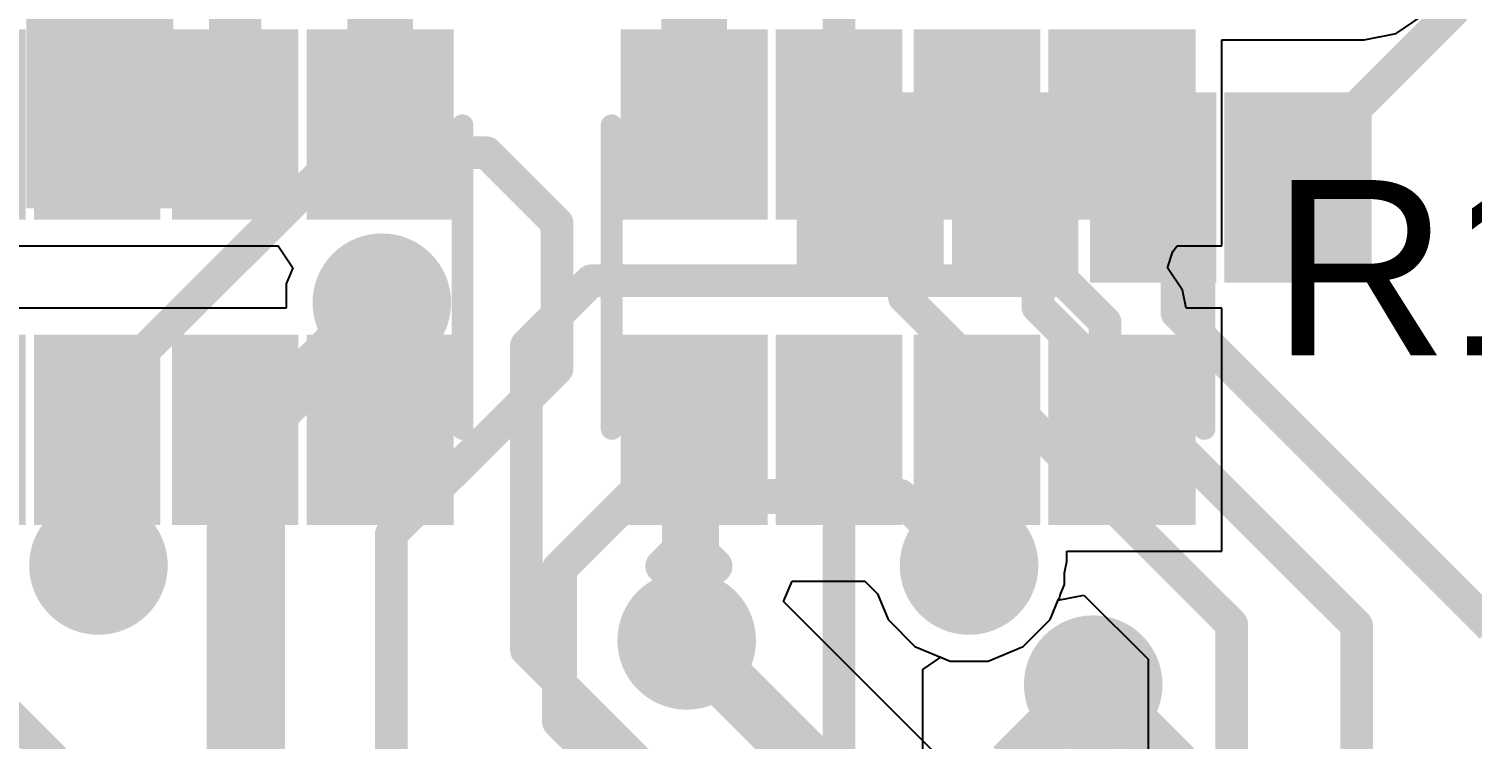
# Model space of a CAD drawing. Header units: millimetres. Extents: x 0 to 172, y 0 to 138.
# Drawn here: x 35.95 to 44.32, y 55.2 to 59.32 of the extents above; entities that cross this region are included whole.
import ezdxf

# ---------------------------------------------------------------- set-up
doc = ezdxf.new("R2010")
doc.units = ezdxf.units.MM
for name, color, linetype in [('BottomLayer', 5, 'Continuous'), ('BottomPaste', 16, 'Continuous'), ('BottomSolder', 6, 'Continuous'), ('TopLayer', 1, 'Continuous'), ('TopOverlay', 2, 'Continuous'), ('TopPaste', 8, 'Continuous'), ('TopSolder', 216, 'Continuous'), ('ViaHoleLayer', 16, 'Continuous')]:
    doc.layers.add(name, color=color, linetype=linetype)
doc.styles.add('Arial', font='', dxfattribs={"height": 0.2})
doc.styles.get('Arial').set_extended_font_data('Arial')

# ---------------------------------------------------------------- blocks, each defined once
blk = doc.blocks.new('YC164_JR_0722RL_B_76')
at = {"layer": 'BottomLayer'}
for points in [[(-0.45000037, 2.80500074), (0.45000037, 2.80500074), (0.45000037, 2.1549995), (-0.45000037, 2.1549995)], [(2.21999937, 2.1549995), (1.31999863, 2.1549995), (1.31999863, 2.80500074), (2.21999937, 2.80500074)], [(-0.45000037, 1.90499873), (0.45000037, 1.90499873), (0.45000037, 1.37499979), (-0.45000037, 1.37499979)], [(2.21999937, 1.37499979), (1.31999863, 1.37499979), (1.31999863, 1.90499873), (2.21999937, 1.90499873)], [(-0.45000037, 1.10500033), (0.45000037, 1.10500033), (0.45000037, 0.57500139), (-0.45000037, 0.57500139)], [(2.21999937, 0.57500139), (1.31999863, 0.57500139), (1.31999863, 1.10500033), (2.21999937, 1.10500033)], [(-0.45000037, 0.32500062), (0.45000037, 0.32500062), (0.45000037, -0.32500062), (-0.45000037, -0.32500062)], [(2.21999937, -0.32500062), (1.31999863, -0.32500062), (1.31999863, 0.32500062), (2.21999937, 0.32500062)]]:
    blk.add_hatch(color=5, dxfattribs=at).paths.add_polyline_path(points)
at = {"layer": 'BottomPaste'}
for points in [[(-0.45000037, 2.80500074), (0.45000037, 2.80500074), (0.45000037, 2.1549995), (-0.45000037, 2.1549995)], [(2.21999937, 2.1549995), (1.31999863, 2.1549995), (1.31999863, 2.80500074), (2.21999937, 2.80500074)], [(-0.45000037, 1.90499873), (0.45000037, 1.90499873), (0.45000037, 1.37499979), (-0.45000037, 1.37499979)], [(2.21999937, 1.37499979), (1.31999863, 1.37499979), (1.31999863, 1.90499873), (2.21999937, 1.90499873)], [(-0.45000037, 1.10500033), (0.45000037, 1.10500033), (0.45000037, 0.57500139), (-0.45000037, 0.57500139)], [(2.21999937, 0.57500139), (1.31999863, 0.57500139), (1.31999863, 1.10500033), (2.21999937, 1.10500033)], [(-0.45000037, 0.32500062), (0.45000037, 0.32500062), (0.45000037, -0.32500062), (-0.45000037, -0.32500062)], [(2.21999937, -0.32500062), (1.31999863, -0.32500062), (1.31999863, 0.32500062), (2.21999937, 0.32500062)]]:
    blk.add_hatch(color=16, dxfattribs=at).paths.add_polyline_path(points)
at = {"layer": 'BottomSolder'}
for points in [[(-0.55160037, 2.90660074), (0.55160037, 2.90660074), (0.55160037, 2.0533995), (-0.55160037, 2.0533995)], [(2.32159937, 2.0533995), (1.21839863, 2.0533995), (1.21839863, 2.90660074), (2.32159937, 2.90660074)], [(-0.55160037, 2.00659873), (0.55160037, 2.00659873), (0.55160037, 1.27339979), (-0.55160037, 1.27339979)], [(2.32159937, 1.27339979), (1.21839863, 1.27339979), (1.21839863, 2.00659873), (2.32159937, 2.00659873)], [(-0.55160037, 1.20660033), (0.55160037, 1.20660033), (0.55160037, 0.47340139), (-0.55160037, 0.47340139)], [(2.32159937, 0.4734013899999999), (1.21839863, 0.4734013900000001), (1.21839863, 1.20660033), (2.32159937, 1.20660033)], [(-0.55160037, 0.4266006199999999), (0.55160037, 0.4266006199999999), (0.55160037, -0.4266006199999999), (-0.55160037, -0.4266006199999999)], [(2.32159937, -0.42660062), (1.21839863, -0.4266006199999999), (1.21839863, 0.42660062), (2.32159937, 0.4266006199999999)]]:
    blk.add_hatch(color=6, dxfattribs=at).paths.add_polyline_path(points)
blk = doc.blocks.new('YC164_JR_0722RL_126')
at = {"layer": 'TopLayer'}
for points in [[(-0.45000037, 0.32500062), (0.45000037, 0.32500062), (0.45000037, -0.32500062), (-0.45000037, -0.32500062)], [(2.21999937, -0.32500062), (1.31999863, -0.32500062), (1.31999863, 0.32500062), (2.21999937, 0.32500062)], [(-0.45000037, -0.57500139), (0.45000037, -0.57500139), (0.45000037, -1.10500033), (-0.45000037, -1.10500033)], [(2.21999937, -1.10500033), (1.31999863, -1.10500033), (1.31999863, -0.57500139), (2.21999937, -0.57500139)], [(-0.45000037, -1.37499979), (0.45000037, -1.37499979), (0.45000037, -1.90499873), (-0.45000037, -1.90499873)], [(2.21999937, -1.90499873), (1.31999863, -1.90499873), (1.31999863, -1.37499979), (2.21999937, -1.37499979)], [(-0.45000037, -2.1549995), (0.45000037, -2.1549995), (0.45000037, -2.80500074), (-0.45000037, -2.80500074)], [(2.21999937, -2.80500074), (1.31999863, -2.80500074), (1.31999863, -2.1549995), (2.21999937, -2.1549995)]]:
    blk.add_hatch(color=1, dxfattribs=at).paths.add_polyline_path(points)
at = {"layer": 'TopPaste'}
for points in [[(-0.45000037, 0.32500062), (0.45000037, 0.32500062), (0.45000037, -0.32500062), (-0.45000037, -0.32500062)], [(2.21999937, -0.32500062), (1.31999863, -0.32500062), (1.31999863, 0.32500062), (2.21999937, 0.32500062)], [(-0.45000037, -0.57500139), (0.45000037, -0.57500139), (0.45000037, -1.10500033), (-0.45000037, -1.10500033)], [(2.21999937, -1.10500033), (1.31999863, -1.10500033), (1.31999863, -0.57500139), (2.21999937, -0.57500139)], [(-0.45000037, -1.37499979), (0.45000037, -1.37499979), (0.45000037, -1.90499873), (-0.45000037, -1.90499873)], [(2.21999937, -1.90499873), (1.31999863, -1.90499873), (1.31999863, -1.37499979), (2.21999937, -1.37499979)], [(-0.45000037, -2.1549995), (0.45000037, -2.1549995), (0.45000037, -2.80500074), (-0.45000037, -2.80500074)], [(2.21999937, -2.80500074), (1.31999863, -2.80500074), (1.31999863, -2.1549995), (2.21999937, -2.1549995)]]:
    blk.add_hatch(color=8, dxfattribs=at).paths.add_polyline_path(points)
at = {"layer": 'TopSolder'}
for points in [[(-0.55160037, 0.4266006199999999), (0.55160037, 0.4266006199999999), (0.55160037, -0.4266006199999999), (-0.55160037, -0.4266006199999999)], [(2.32159937, -0.42660062), (1.21839863, -0.4266006199999999), (1.21839863, 0.42660062), (2.32159937, 0.4266006199999999)], [(-0.55160037, -0.47340139), (0.55160037, -0.47340139), (0.55160037, -1.20660033), (-0.55160037, -1.20660033)], [(2.32159937, -1.20660033), (1.21839863, -1.20660033), (1.21839863, -0.4734013899999999), (2.32159937, -0.4734013900000001)], [(-0.55160037, -1.27339979), (0.55160037, -1.27339979), (0.55160037, -2.00659873), (-0.55160037, -2.00659873)], [(2.32159937, -2.00659873), (1.21839863, -2.00659873), (1.21839863, -1.27339979), (2.32159937, -1.27339979)], [(-0.55160037, -2.0533995), (0.55160037, -2.0533995), (0.55160037, -2.90660074), (-0.55160037, -2.90660074)], [(2.32159937, -2.90660074), (1.21839863, -2.90660074), (1.21839863, -2.0533995), (2.32159937, -2.0533995)]]:
    blk.add_hatch(color=216, dxfattribs=at).paths.add_polyline_path(points)
at = {"layer": 'TopOverlay'}
for points, const_width in [([(0.00499872, 0.47759874), (1.76500028, 0.47759874)], 0.127), ([(-0.7914005, 0.18239994), (-0.6390005, 0.02999994)], 0.1999996), ([(-0.7914005, 0.18239994), (-0.7914005, -0.12240006)], 0.1999996), ([(-0.6390005, 0.02999994), (-0.7914005, -0.12240006)], 0.1999996), ([(0.00499872, -2.95759886), (1.76500028, -2.95759886)], 0.127)]:
    blk.add_lwpolyline(points, dxfattribs=dict(at, const_width=const_width))
for points, const_width in [([(-0.02675128, 0.47759874, 1), (0.03674872, 0.47759874, 1)], 0.0635), ([(1.73325028, 0.47759874, 1), (1.79675028, 0.47759874, 1)], 0.0635), ([(-0.8414004, 0.18239994, 1), (-0.7414006, 0.18239994, 1)], 0.0999998), ([(-0.8414004, 0.18239994, 1), (-0.7414006, 0.18239994, 1)], 0.0999998), ([(-0.6890004, 0.02999994, 1), (-0.5890006, 0.02999994, 1)], 0.0999998), ([(-0.6890004, 0.02999994, 1), (-0.5890006, 0.02999994, 1)], 0.0999998), ([(-0.8414004, -0.12240006, 1), (-0.7414006, -0.12240006, 1)], 0.0999998), ([(-0.8414004, -0.12240006, 1), (-0.7414006, -0.12240006, 1)], 0.0999998), ([(-0.02675128, -2.95759886, 1), (0.03674872, -2.95759886, 1)], 0.0635), ([(1.73325028, -2.95759886, 1), (1.79675028, -2.95759886, 1)], 0.0635)]:
    blk.add_lwpolyline(points, format="xyb", close=True, dxfattribs=dict(at, const_width=const_width))
blk = doc.blocks.new('YC164_JR_0722RL_129')
at = {"layer": 'TopLayer'}
for points in [[(-0.45000037, 0.32500062), (0.45000037, 0.32500062), (0.45000037, -0.32500062), (-0.45000037, -0.32500062)], [(2.21999937, -0.32500062), (1.31999863, -0.32500062), (1.31999863, 0.32500062), (2.21999937, 0.32500062)], [(-0.45000037, -0.57500139), (0.45000037, -0.57500139), (0.45000037, -1.10500033), (-0.45000037, -1.10500033)], [(2.21999937, -1.10500033), (1.31999863, -1.10500033), (1.31999863, -0.57500139), (2.21999937, -0.57500139)], [(-0.45000037, -1.37499979), (0.45000037, -1.37499979), (0.45000037, -1.90499873), (-0.45000037, -1.90499873)], [(2.21999937, -1.90499873), (1.31999863, -1.90499873), (1.31999863, -1.37499979), (2.21999937, -1.37499979)], [(-0.45000037, -2.1549995), (0.45000037, -2.1549995), (0.45000037, -2.80500074), (-0.45000037, -2.80500074)], [(2.21999937, -2.80500074), (1.31999863, -2.80500074), (1.31999863, -2.1549995), (2.21999937, -2.1549995)]]:
    blk.add_hatch(color=1, dxfattribs=at).paths.add_polyline_path(points)
at = {"layer": 'TopPaste'}
for points in [[(-0.45000037, 0.32500062), (0.45000037, 0.32500062), (0.45000037, -0.32500062), (-0.45000037, -0.32500062)], [(2.21999937, -0.32500062), (1.31999863, -0.32500062), (1.31999863, 0.32500062), (2.21999937, 0.32500062)], [(-0.45000037, -0.57500139), (0.45000037, -0.57500139), (0.45000037, -1.10500033), (-0.45000037, -1.10500033)], [(2.21999937, -1.10500033), (1.31999863, -1.10500033), (1.31999863, -0.57500139), (2.21999937, -0.57500139)], [(-0.45000037, -1.37499979), (0.45000037, -1.37499979), (0.45000037, -1.90499873), (-0.45000037, -1.90499873)], [(2.21999937, -1.90499873), (1.31999863, -1.90499873), (1.31999863, -1.37499979), (2.21999937, -1.37499979)], [(-0.45000037, -2.1549995), (0.45000037, -2.1549995), (0.45000037, -2.80500074), (-0.45000037, -2.80500074)], [(2.21999937, -2.80500074), (1.31999863, -2.80500074), (1.31999863, -2.1549995), (2.21999937, -2.1549995)]]:
    blk.add_hatch(color=8, dxfattribs=at).paths.add_polyline_path(points)
at = {"layer": 'TopSolder'}
for points in [[(-0.55160037, 0.4266006199999999), (0.55160037, 0.4266006199999999), (0.55160037, -0.4266006199999999), (-0.55160037, -0.4266006199999999)], [(2.32159937, -0.42660062), (1.21839863, -0.4266006199999999), (1.21839863, 0.42660062), (2.32159937, 0.4266006199999999)], [(-0.55160037, -0.47340139), (0.55160037, -0.47340139), (0.55160037, -1.20660033), (-0.55160037, -1.20660033)], [(2.32159937, -1.20660033), (1.21839863, -1.20660033), (1.21839863, -0.4734013899999999), (2.32159937, -0.4734013900000001)], [(-0.55160037, -1.27339979), (0.55160037, -1.27339979), (0.55160037, -2.00659873), (-0.55160037, -2.00659873)], [(2.32159937, -2.00659873), (1.21839863, -2.00659873), (1.21839863, -1.27339979), (2.32159937, -1.27339979)], [(-0.55160037, -2.0533995), (0.55160037, -2.0533995), (0.55160037, -2.90660074), (-0.55160037, -2.90660074)], [(2.32159937, -2.90660074), (1.21839863, -2.90660074), (1.21839863, -2.0533995), (2.32159937, -2.0533995)]]:
    blk.add_hatch(color=216, dxfattribs=at).paths.add_polyline_path(points)
at = {"layer": 'TopOverlay'}
for points, const_width in [([(0.00499872, 0.47759874), (1.76500028, 0.47759874)], 0.127), ([(-0.7914005, 0.18239994), (-0.7914005, -0.12240006)], 0.1999996), ([(-0.7914005, 0.18239994), (-0.6390005, 0.02999994)], 0.1999996), ([(-0.6390005, 0.02999994), (-0.7914005, -0.12240006)], 0.1999996), ([(0.00499872, -2.95759886), (1.76500028, -2.95759886)], 0.127)]:
    blk.add_lwpolyline(points, dxfattribs=dict(at, const_width=const_width))
for points, const_width in [([(-0.02675128, 0.47759874, 1), (0.03674872, 0.47759874, 1)], 0.0635), ([(1.73325028, 0.47759874, 1), (1.79675028, 0.47759874, 1)], 0.0635), ([(-0.8414004, 0.18239994, 1), (-0.7414006, 0.18239994, 1)], 0.0999998), ([(-0.8414004, 0.18239994, 1), (-0.7414006, 0.18239994, 1)], 0.0999998), ([(-0.6890004, 0.02999994, 1), (-0.5890006, 0.02999994, 1)], 0.0999998), ([(-0.6890004, 0.02999994, 1), (-0.5890006, 0.02999994, 1)], 0.0999998), ([(-0.8414004, -0.12240006, 1), (-0.7414006, -0.12240006, 1)], 0.0999998), ([(-0.8414004, -0.12240006, 1), (-0.7414006, -0.12240006, 1)], 0.0999998), ([(-0.02675128, -2.95759886, 1), (0.03674872, -2.95759886, 1)], 0.0635), ([(1.73325028, -2.95759886, 1), (1.79675028, -2.95759886, 1)], 0.0635)]:
    blk.add_lwpolyline(points, format="xyb", close=True, dxfattribs=dict(at, const_width=const_width))
blk = doc.blocks.new('YC164_JR_0722RL_B_133')
at = {"layer": 'BottomLayer'}
for points in [[(-0.45000037, 2.80500074), (0.45000037, 2.80500074), (0.45000037, 2.1549995), (-0.45000037, 2.1549995)], [(2.21999937, 2.1549995), (1.31999863, 2.1549995), (1.31999863, 2.80500074), (2.21999937, 2.80500074)], [(-0.45000037, 1.90499873), (0.45000037, 1.90499873), (0.45000037, 1.37499979), (-0.45000037, 1.37499979)], [(2.21999937, 1.37499979), (1.31999863, 1.37499979), (1.31999863, 1.90499873), (2.21999937, 1.90499873)], [(-0.45000037, 1.10500033), (0.45000037, 1.10500033), (0.45000037, 0.57500139), (-0.45000037, 0.57500139)], [(2.21999937, 0.57500139), (1.31999863, 0.57500139), (1.31999863, 1.10500033), (2.21999937, 1.10500033)], [(-0.45000037, 0.32500062), (0.45000037, 0.32500062), (0.45000037, -0.32500062), (-0.45000037, -0.32500062)], [(2.21999937, -0.32500062), (1.31999863, -0.32500062), (1.31999863, 0.32500062), (2.21999937, 0.32500062)]]:
    blk.add_hatch(color=5, dxfattribs=at).paths.add_polyline_path(points)
at = {"layer": 'BottomPaste'}
for points in [[(-0.45000037, 2.80500074), (0.45000037, 2.80500074), (0.45000037, 2.1549995), (-0.45000037, 2.1549995)], [(2.21999937, 2.1549995), (1.31999863, 2.1549995), (1.31999863, 2.80500074), (2.21999937, 2.80500074)], [(-0.45000037, 1.90499873), (0.45000037, 1.90499873), (0.45000037, 1.37499979), (-0.45000037, 1.37499979)], [(2.21999937, 1.37499979), (1.31999863, 1.37499979), (1.31999863, 1.90499873), (2.21999937, 1.90499873)], [(-0.45000037, 1.10500033), (0.45000037, 1.10500033), (0.45000037, 0.57500139), (-0.45000037, 0.57500139)], [(2.21999937, 0.57500139), (1.31999863, 0.57500139), (1.31999863, 1.10500033), (2.21999937, 1.10500033)], [(-0.45000037, 0.32500062), (0.45000037, 0.32500062), (0.45000037, -0.32500062), (-0.45000037, -0.32500062)], [(2.21999937, -0.32500062), (1.31999863, -0.32500062), (1.31999863, 0.32500062), (2.21999937, 0.32500062)]]:
    blk.add_hatch(color=16, dxfattribs=at).paths.add_polyline_path(points)
at = {"layer": 'BottomSolder'}
for points in [[(-0.55160037, 2.90660074), (0.55160037, 2.90660074), (0.55160037, 2.0533995), (-0.55160037, 2.0533995)], [(2.32159937, 2.0533995), (1.21839863, 2.0533995), (1.21839863, 2.90660074), (2.32159937, 2.90660074)], [(-0.55160037, 2.00659873), (0.55160037, 2.00659873), (0.55160037, 1.27339979), (-0.55160037, 1.27339979)], [(2.32159937, 1.27339979), (1.21839863, 1.27339979), (1.21839863, 2.00659873), (2.32159937, 2.00659873)], [(-0.55160037, 1.20660033), (0.55160037, 1.20660033), (0.55160037, 0.47340139), (-0.55160037, 0.47340139)], [(2.32159937, 0.4734013899999999), (1.21839863, 0.4734013900000001), (1.21839863, 1.20660033), (2.32159937, 1.20660033)], [(-0.55160037, 0.4266006199999999), (0.55160037, 0.4266006199999999), (0.55160037, -0.4266006199999999), (-0.55160037, -0.4266006199999999)], [(2.32159937, -0.42660062), (1.21839863, -0.4266006199999999), (1.21839863, 0.42660062), (2.32159937, 0.4266006199999999)]]:
    blk.add_hatch(color=6, dxfattribs=at).paths.add_polyline_path(points)

msp = doc.modelspace()

# ---------------------------------------------------------------- hatches: boundary and pattern name
at = {"layer": 'BottomLayer'}
h = msp.add_hatch(color=5, dxfattribs=at)
edge = h.paths.add_edge_path()
edge.add_arc((37.9984, 57.7342), 0.2999994, 0, 360)
h = msp.add_hatch(color=5, dxfattribs=at)
edge = h.paths.add_edge_path()
edge.add_arc((36.35600044, 56.2102), 0.2999994, 0, 360)
h = msp.add_hatch(color=5, dxfattribs=at)
edge = h.paths.add_edge_path()
edge.add_arc((41.40199999999999, 56.2102), 0.2999994, 0, 360)
h = msp.add_hatch(color=5, dxfattribs=at)
edge = h.paths.add_edge_path()
edge.add_arc((39.76540434, 55.77579142), 0.2999994, 0, 360)
h = msp.add_hatch(color=5, dxfattribs=at)
edge = h.paths.add_edge_path()
edge.add_arc((42.12165312, 55.5197264), 0.2999994, 0, 360)
at = {"layer": 'BottomSolder'}
h = msp.add_hatch(color=6, dxfattribs=at)
edge = h.paths.add_edge_path()
edge.add_arc((37.9984, 57.7342), 0.4015993999999999, 0, 360)
h = msp.add_hatch(color=6, dxfattribs=at)
edge = h.paths.add_edge_path()
edge.add_arc((36.35600044, 56.2102), 0.4015993999999999, 0, 360)
h = msp.add_hatch(color=6, dxfattribs=at)
edge = h.paths.add_edge_path()
edge.add_arc((41.40199999999999, 56.2102), 0.4015993999999999, 0, 360)
h = msp.add_hatch(color=6, dxfattribs=at)
edge = h.paths.add_edge_path()
edge.add_arc((39.76540434, 55.77579142), 0.4015993999999999, 0, 360)
h = msp.add_hatch(color=6, dxfattribs=at)
edge = h.paths.add_edge_path()
edge.add_arc((42.12165312, 55.5197264), 0.4015993999999999, 0, 360)
at = {"layer": 'TopLayer'}
h = msp.add_hatch(color=1, dxfattribs=at)
edge = h.paths.add_edge_path()
edge.add_arc((37.9984, 57.7342), 0.2999994, 0, 360)
h = msp.add_hatch(color=1, dxfattribs=at)
edge = h.paths.add_edge_path()
edge.add_arc((36.35600044, 56.2102), 0.2999994, 0, 360)
h = msp.add_hatch(color=1, dxfattribs=at)
edge = h.paths.add_edge_path()
edge.add_arc((41.40199999999999, 56.2102), 0.2999994, 0, 360)
h = msp.add_hatch(color=1, dxfattribs=at)
edge = h.paths.add_edge_path()
edge.add_arc((39.76540434, 55.77579142), 0.2999994, 0, 360)
h = msp.add_hatch(color=1, dxfattribs=at)
edge = h.paths.add_edge_path()
edge.add_arc((42.12165312, 55.5197264), 0.2999994, 0, 360)
at = {"layer": 'TopSolder'}
h = msp.add_hatch(color=216, dxfattribs=at)
edge = h.paths.add_edge_path()
edge.add_arc((37.9984, 57.7342), 0.4015993999999999, 0, 360)
h = msp.add_hatch(color=216, dxfattribs=at)
edge = h.paths.add_edge_path()
edge.add_arc((36.35600044, 56.2102), 0.4015993999999999, 0, 360)
h = msp.add_hatch(color=216, dxfattribs=at)
edge = h.paths.add_edge_path()
edge.add_arc((41.40199999999999, 56.2102), 0.4015993999999999, 0, 360)
h = msp.add_hatch(color=216, dxfattribs=at)
edge = h.paths.add_edge_path()
edge.add_arc((39.76540434, 55.77579142), 0.4015993999999999, 0, 360)
h = msp.add_hatch(color=216, dxfattribs=at)
edge = h.paths.add_edge_path()
edge.add_arc((42.12165312, 55.5197264), 0.4015993999999999, 0, 360)
at = {"layer": 'ViaHoleLayer'}
h = msp.add_hatch(color=16, dxfattribs=at)
edge = h.paths.add_edge_path()
edge.add_arc((37.9984, 57.7342), 0.1499997, 0, 360)
h = msp.add_hatch(color=16, dxfattribs=at)
edge = h.paths.add_edge_path()
edge.add_arc((36.35600044, 56.2102), 0.1499997, 0, 360)
h = msp.add_hatch(color=16, dxfattribs=at)
edge = h.paths.add_edge_path()
edge.add_arc((41.40199999999999, 56.2102), 0.1499997, 0, 360)
h = msp.add_hatch(color=16, dxfattribs=at)
edge = h.paths.add_edge_path()
edge.add_arc((39.76540434, 55.77579142), 0.1499997, 0, 360)
h = msp.add_hatch(color=16, dxfattribs=at)
edge = h.paths.add_edge_path()
edge.add_arc((42.12165312, 55.5197264), 0.1499997, 0, 360)

# ---------------------------------------------------------------- linework, layer by layer
at = {"layer": 'BottomLayer'}
for p, q in [((40.32742759999999, 56.00119864), (40.37602795999999, 56.1185314)), ((40.37602795999999, 56.1185314), (40.79780004, 56.1185314)), ((40.79780004, 56.1185314), (40.87039578, 56.04593566)), ((41.19211472, 55.13651152), (40.32742759999999, 56.00119864)), ((40.87039578, 56.04593566), (40.9323413, 55.89638554)), ((41.8716587, 55.89638554), (41.91833374, 56.00906756)), ((41.91833374, 56.00906756), (42.0681404, 56.0388643)), ((42.0681404, 56.0388643), (42.43937664, 55.6676306)), ((40.9323413, 55.89638554), (41.08818554, 55.7405413)), ((41.71581446, 55.7405413), (41.8716587, 55.89638554)), ((41.08818554, 55.7405413), (41.2918021, 55.6562006)), ((41.5121979, 55.6562006), (41.71581446, 55.7405413)), ((41.2918021, 55.6562006), (41.5121979, 55.6562006)), ((42.43937664, 55.6676306), (42.43937664, 53.15819695999999))]:
    msp.add_line(p, q, dxfattribs=at)
for points, const_width in [([(36.36360012, 58.83390062), (36.36360012, 59.47734611999999)], 0.3048), ([(43.30880086, 58.52760202), (44.2214, 59.44020116)], 0.1892554), ([(36.35600044, 57.19089907999999), (37.76879416, 58.6036928)], 0.1892554), ([(37.76879416, 58.6036928), (38.60526442, 58.6036928)], 0.1892554), ([(38.60526442, 58.6036928), (39.01425776, 58.19469946)], 0.1892554), ([(43.30880086, 58.402601), (43.30880086, 58.52760202)], 0.1892554), ([(40.82880074, 58.402601), (41.02680135999999, 58.20460038)], 0.1892554), ([(41.66880159999999, 58.402601), (41.80087144, 58.27053116)], 0.1892554), ([(42.46879999999999, 58.402601), (42.60680074, 58.26460026)], 0.1892554), ([(41.80087144, 57.70973218), (41.80087144, 58.27053116)], 0.1892554), ([(42.60680074, 57.67556156), (42.60680074, 58.26460026)], 0.1892554), ([(39.01425776, 57.35244815999999), (39.01425776, 58.19469946)], 0.1892554), ([(41.02680135999999, 57.76602365999999), (41.02680135999999, 58.20460038)], 0.1892554), ([(37.28540676, 57.02120676), (37.9984, 57.7342)], 0.3048), ([(41.02680135999999, 57.76602365999999), (42.9243236, 55.86850141999999)], 0.1892554), ([(41.80087144, 57.70973218), (43.64839632, 55.86220729999999)], 0.1892554), ([(42.60680074, 57.67556156), (44.42936503999999, 55.85299726)], 0.1892554), ([(38.0531624, 56.3913528), (39.01425776, 57.35244815999999)], 0.1892554), ([(36.35600044, 56.2102), (36.35600044, 57.19089907999999)], 0.1892554), ([(37.28540676, 52.05049279999999), (37.28540676, 57.02120676)], 0.3048), ([(39.02844112, 56.1924708), (39.4465556, 56.61058528)], 0.2032), ([(39.4465556, 56.61058528), (41.00161472, 56.61058528)], 0.2032), ([(41.00161472, 56.61058528), (41.40199999999999, 56.2102)], 0.2032), ([(38.0531624, 52.6692368), (38.0531624, 56.3913528)], 0.1892554), ([(39.02844112, 55.30715888), (39.02844112, 56.1924708)], 0.2032), ([(39.76540434, 55.77578888), (39.76540434, 55.77579142)], 0.3302), ([(39.76540434, 55.77578888), (40.79839694, 54.74279627999999)], 0.3302), ([(42.9243236, 52.9573236), (42.9243236, 55.86850141999999)], 0.1892554), ([(43.64839632, 51.70948255999999), (43.64839632, 55.86220729999999)], 0.1892554), ([(35.50839736, 55.6768), (36.23762119999999, 54.94757616)], 0.1892554), ([(39.02844112, 55.30715888), (39.5758035, 54.7597965)], 0.2032)]:
    msp.add_lwpolyline(points, dxfattribs=dict(at, const_width=const_width))
for points, const_width in [([(36.28740011999999, 58.83390062, 1), (36.43980011999999, 58.83390062, 1)], 0.1524), ([(37.72148158, 58.6036928, 1), (37.81610674, 58.6036928, 1)], 0.0946277), ([(37.72148158, 58.6036928, 1), (37.81610674, 58.6036928, 1)], 0.0946277), ([(38.55795183999999, 58.6036928, 1), (38.65257699999999, 58.6036928, 1)], 0.0946277), ([(38.55795183999999, 58.6036928, 1), (38.65257699999999, 58.6036928, 1)], 0.0946277), ([(43.26148827999999, 58.52760202, 1), (43.35611343999999, 58.52760202, 1)], 0.0946277), ([(43.26148827999999, 58.52760202, 1), (43.35611343999999, 58.52760202, 1)], 0.0946277), ([(40.78148815999999, 58.402601, 1), (40.87611331999999, 58.402601, 1)], 0.0946277), ([(41.62148902, 58.402601, 1), (41.71611418, 58.402601, 1)], 0.0946277), ([(42.42148742, 58.402601, 1), (42.51611258, 58.402601, 1)], 0.0946277), ([(43.26148827999999, 58.402601, 1), (43.35611343999999, 58.402601, 1)], 0.0946277), ([(41.75355886, 58.27053116, 1), (41.84818402, 58.27053116, 1)], 0.0946277), ([(41.75355886, 58.27053116, 1), (41.84818402, 58.27053116, 1)], 0.0946277), ([(42.55948816, 58.26460026, 1), (42.65411332, 58.26460026, 1)], 0.0946277), ([(42.55948816, 58.26460026, 1), (42.65411332, 58.26460026, 1)], 0.0946277), ([(38.96694518, 58.19469946, 1), (39.06157034, 58.19469946, 1)], 0.0946277), ([(38.96694518, 58.19469946, 1), (39.06157034, 58.19469946, 1)], 0.0946277), ([(40.97948878, 58.20460038, 1), (41.07411394, 58.20460038, 1)], 0.0946277), ([(40.97948878, 58.20460038, 1), (41.07411394, 58.20460038, 1)], 0.0946277), ([(37.9222, 57.7342, 1), (38.0746, 57.7342, 1)], 0.1524), ([(40.97948878, 57.76602365999999, 1), (41.07411394, 57.76602365999999, 1)], 0.0946277), ([(40.97948878, 57.76602365999999, 1), (41.07411394, 57.76602365999999, 1)], 0.0946277), ([(41.75355886, 57.70973218, 1), (41.84818402, 57.70973218, 1)], 0.0946277), ([(41.75355886, 57.70973218, 1), (41.84818402, 57.70973218, 1)], 0.0946277), ([(42.55948816, 57.67556156, 1), (42.65411332, 57.67556156, 1)], 0.0946277), ([(42.55948816, 57.67556156, 1), (42.65411332, 57.67556156, 1)], 0.0946277), ([(38.96694518, 57.35244815999999, 1), (39.06157034, 57.35244815999999, 1)], 0.0946277), ([(38.96694518, 57.35244815999999, 1), (39.06157034, 57.35244815999999, 1)], 0.0946277), ([(36.30868786, 57.19089907999999, 1), (36.40331302, 57.19089907999999, 1)], 0.0946277), ([(36.30868786, 57.19089907999999, 1), (36.40331302, 57.19089907999999, 1)], 0.0946277), ([(37.20920675999999, 57.02120676, 1), (37.36160675999999, 57.02120676, 1)], 0.1524), ([(37.20920675999999, 57.02120676, 1), (37.36160675999999, 57.02120676, 1)], 0.1524), ([(39.39575559999999, 56.61058528, 1), (39.49735559999999, 56.61058528, 1)], 0.1016), ([(39.39575559999999, 56.61058528, 1), (39.49735559999999, 56.61058528, 1)], 0.1016), ([(40.95081472, 56.61058528, 1), (41.05241472, 56.61058528, 1)], 0.1016), ([(40.95081472, 56.61058528, 1), (41.05241472, 56.61058528, 1)], 0.1016), ([(38.00584982, 56.3913528, 1), (38.10047498, 56.3913528, 1)], 0.0946277), ([(38.00584982, 56.3913528, 1), (38.10047498, 56.3913528, 1)], 0.0946277), ([(36.30868786, 56.2102, 1), (36.40331302, 56.2102, 1)], 0.0946277), ([(41.35119999999999, 56.2102, 1), (41.4528, 56.2102, 1)], 0.1016), ([(38.97764111999999, 56.1924708, 1), (39.07924112, 56.1924708, 1)], 0.1016), ([(38.97764111999999, 56.1924708, 1), (39.07924112, 56.1924708, 1)], 0.1016), ([(39.68285434, 55.77579142, 1), (39.84795433999999, 55.77579142, 1)], 0.1651), ([(39.68285434, 55.77578888, 1), (39.84795433999999, 55.77578888, 1)], 0.1651), ([(39.68285434, 55.77578888, 1), (39.84795433999999, 55.77578888, 1)], 0.1651), ([(42.87701102, 55.86850141999999, 1), (42.97163618, 55.86850141999999, 1)], 0.0946277), ([(42.87701102, 55.86850141999999, 1), (42.97163618, 55.86850141999999, 1)], 0.0946277), ([(43.60108374, 55.86220729999999, 1), (43.6957089, 55.86220729999999, 1)], 0.0946277), ([(43.60108374, 55.86220729999999, 1), (43.6957089, 55.86220729999999, 1)], 0.0946277), ([(38.97764111999999, 55.30715888, 1), (39.07924112, 55.30715888, 1)], 0.1016), ([(38.97764111999999, 55.30715888, 1), (39.07924112, 55.30715888, 1)], 0.1016)]:
    msp.add_lwpolyline(points, format="xyb", close=True, dxfattribs=dict(at, const_width=const_width))
at = {"layer": 'TopLayer'}
for p, q in [((43.876849, 59.2960333), (44.0341766, 59.40115628)), ((42.86739712, 58.0635999), (42.86739712, 59.25911948)), ((42.86739712, 59.25911948), (43.69126644, 59.25911948)), ((43.69126644, 59.25911948), (43.876849, 59.2960333)), ((34.92939674, 58.0635999), (37.39773064, 58.0635999)), ((37.39773064, 58.0635999), (37.48259203999999, 57.93659735999999)), ((42.5840398, 58.03154763999999), (42.60782182, 58.0635999)), ((42.60782182, 58.0635999), (42.86739712, 58.0635999)), ((42.5515659, 57.9365999), (42.5840398, 58.03154763999999)), ((37.48259203999999, 57.93659735999999), (37.44440059999999, 57.8443979)), ((42.63869297999999, 57.80620392), (42.5515659, 57.9365999)), ((37.44440059999999, 57.8443979), (37.44440059999999, 57.7015991)), ((42.65950066, 57.7015991), (42.63869297999999, 57.80620392)), ((37.44440059999999, 57.7015991), (34.92939674, 57.7015991)), ((42.86739712, 57.7015991), (42.65950066, 57.7015991)), ((42.86739712, 56.29360089999999), (42.86739712, 57.7015991)), ((41.9559994, 56.16779978), (41.96904738, 56.23339782)), ((41.96904738, 56.23339782), (41.96904738, 56.29360089999999)), ((41.96904738, 56.29360089999999), (42.86739712, 56.29360089999999)), ((41.9559994, 56.10000209999999), (41.9559994, 56.16779978)), ((41.93005583999999, 56.03736824), (41.9559994, 56.10000209999999)), ((41.8716587, 55.89638554), (41.92080007999999, 56.01502386)), ((41.92080007999999, 56.01502386), (41.92765046, 56.02527529999999)), ((41.92765046, 56.02527529999999), (41.93005583999999, 56.03736824)), ((41.71581446, 55.7405413), (41.8716587, 55.89638554)), ((41.5121979, 55.6562006), (41.71581446, 55.7405413)), ((41.1333442, 55.60753673999999), (41.23894216, 55.6780954)), ((41.23894216, 55.6780954), (41.2918021, 55.6562006)), ((41.2918021, 55.6562006), (41.5121979, 55.6562006)), ((41.1333442, 55.12719734), (41.1333442, 55.60753673999999))]:
    msp.add_line(p, q, dxfattribs=at)
for points, const_width in [([(36.35600044, 58.77520122), (36.35600044, 62.07000031999999)], 0.1892554), ([(37.14839662, 58.767599), (37.14839662, 60.69194109999999)], 0.3048), ([(39.80839638, 58.767599), (39.80839638, 60.01584643999999)], 0.3809999999999999), ([(37.98839748, 58.767599), (37.98839748, 59.91579838)], 0.3809999999999999), ([(40.64839723999999, 58.767599), (40.64839723999999, 59.4790657)], 0.1892554), ([(36.34839821999999, 58.767599), (36.35600044, 58.77520122)], 0.1892554), ([(38.8366, 57.48580578), (39.21199421999999, 57.8612)], 0.1892554), ([(39.21199421999999, 57.8612), (41.9500812, 57.8612)], 0.1892554), ([(41.9500812, 57.8612), (42.19065984, 57.62062136)], 0.1892554), ([(37.99339874, 57.72919873999999), (37.9984, 57.7342)], 0.3048), ([(37.99339874, 57.00260126), (37.99339874, 57.72919873999999)], 0.3048), ([(42.19065984, 57.09533665999999), (42.19065984, 57.62062136)], 0.1892554), ([(38.8366, 55.72016288), (38.8366, 57.48580578)], 0.1892554), ([(37.14839662, 54.12319884), (37.14839662, 56.99760000000001)], 0.3302), ([(37.98839748, 56.99760000000001), (37.99339874, 57.00260126)], 0.3048), ([(39.78690036, 56.97610398), (39.80839638, 56.99760000000001)], 0.3302), ([(39.78690036, 55.79728744), (39.78690036, 56.97610398)], 0.3302), ([(41.42519782, 56.97440218), (41.44839563999999, 56.99760000000001)], 0.3048), ([(42.19065984, 57.09533665999999), (42.2883965, 56.99760000000001)], 0.1892554), ([(36.34839821999999, 56.99760000000001), (36.3522006, 56.99379762)], 0.1892554), ([(36.3522006, 56.21399983999999), (36.3522006, 56.99379762)], 0.1892554), ([(40.64839723999999, 54.12319884), (40.64839723999999, 56.99760000000001)], 0.1892554), ([(41.42519782, 56.23339782), (41.42519782, 56.97440218)], 0.3048), ([(41.40199999999999, 56.2102), (41.42519782, 56.23339782)], 0.3048), ([(36.3522006, 56.21399983999999), (36.35600044, 56.2102)], 0.1892554), ([(39.76540434, 55.77579142), (39.78690036, 55.79728744)], 0.3302), ([(38.8366, 55.72016288), (39.6483967, 54.90836618)], 0.1892554), ([(41.65079808, 55.0488739), (42.12165058, 55.5197264)], 0.3048), ([(42.12165058, 55.5197264), (42.12165312, 55.5197264)], 0.3048), ([(42.12165312, 55.5197264), (42.64839832, 54.9929812)], 0.3048)]:
    msp.add_lwpolyline(points, dxfattribs=dict(at, const_width=const_width))
for points, const_width in [([(37.07219662, 58.767599, 1), (37.22459662, 58.767599, 1)], 0.1524), ([(37.89314748, 58.767599, 1), (38.08364748, 58.767599, 1)], 0.1905), ([(39.71314638, 58.767599, 1), (39.90364638, 58.767599, 1)], 0.1905), ([(36.30108564, 58.767599, 1), (36.3957108, 58.767599, 1)], 0.0946277), ([(36.30868786, 58.77520122, 1), (36.40331302, 58.77520122, 1)], 0.0946277), ([(36.30868786, 58.77520122, 1), (36.40331302, 58.77520122, 1)], 0.0946277), ([(40.60108466, 58.767599, 1), (40.69570982, 58.767599, 1)], 0.0946277), ([(39.16468164, 57.8612, 1), (39.2593068, 57.8612, 1)], 0.0946277), ([(39.16468164, 57.8612, 1), (39.2593068, 57.8612, 1)], 0.0946277), ([(41.90276862, 57.8612, 1), (41.99739378, 57.8612, 1)], 0.0946277), ([(41.90276862, 57.8612, 1), (41.99739378, 57.8612, 1)], 0.0946277), ([(37.91719874, 57.72919873999999, 1), (38.06959874, 57.72919873999999, 1)], 0.1524), ([(37.91719874, 57.72919873999999, 1), (38.06959874, 57.72919873999999, 1)], 0.1524), ([(37.9222, 57.7342, 1), (38.0746, 57.7342, 1)], 0.1524), ([(42.14334726, 57.62062136, 1), (42.23797242, 57.62062136, 1)], 0.0946277), ([(42.14334726, 57.62062136, 1), (42.23797242, 57.62062136, 1)], 0.0946277), ([(38.78928741999999, 57.48580578, 1), (38.88391257999999, 57.48580578, 1)], 0.0946277), ([(38.78928741999999, 57.48580578, 1), (38.88391257999999, 57.48580578, 1)], 0.0946277), ([(37.06584661999999, 56.99760000000001, 1), (37.23094662, 56.99760000000001, 1)], 0.1651), ([(37.91219748, 56.99760000000001, 1), (38.06459748, 56.99760000000001, 1)], 0.1524), ([(37.91719874, 57.00260126, 1), (38.06959874, 57.00260126, 1)], 0.1524), ([(37.91719874, 57.00260126, 1), (38.06959874, 57.00260126, 1)], 0.1524), ([(39.70435036, 56.97610398, 1), (39.86945036, 56.97610398, 1)], 0.1651), ([(39.70435036, 56.97610398, 1), (39.86945036, 56.97610398, 1)], 0.1651), ([(39.72584637999999, 56.99760000000001, 1), (39.89094638, 56.99760000000001, 1)], 0.1651), ([(41.37219564, 56.99760000000001, 1), (41.52459564, 56.99760000000001, 1)], 0.1524), ([(42.14334726, 57.09533665999999, 1), (42.23797242, 57.09533665999999, 1)], 0.0946277), ([(42.14334726, 57.09533665999999, 1), (42.23797242, 57.09533665999999, 1)], 0.0946277), ([(36.30108564, 56.99760000000001, 1), (36.3957108, 56.99760000000001, 1)], 0.0946277), ([(36.30488802, 56.99379762, 1), (36.39951318, 56.99379762, 1)], 0.0946277), ([(36.30488802, 56.99379762, 1), (36.39951318, 56.99379762, 1)], 0.0946277), ([(40.60108466, 56.99760000000001, 1), (40.69570982, 56.99760000000001, 1)], 0.0946277), ([(41.34899781999999, 56.97440218, 1), (41.50139781999999, 56.97440218, 1)], 0.1524), ([(41.34899781999999, 56.97440218, 1), (41.50139781999999, 56.97440218, 1)], 0.1524), ([(42.24108391999999, 56.99760000000001, 1), (42.33570907999999, 56.99760000000001, 1)], 0.0946277), ([(41.34899781999999, 56.23339782, 1), (41.50139781999999, 56.23339782, 1)], 0.1524), ([(41.34899781999999, 56.23339782, 1), (41.50139781999999, 56.23339782, 1)], 0.1524), ([(36.30488802, 56.21399983999999, 1), (36.39951318, 56.21399983999999, 1)], 0.0946277), ([(36.30488802, 56.21399983999999, 1), (36.39951318, 56.21399983999999, 1)], 0.0946277), ([(36.30868786, 56.2102, 1), (36.40331302, 56.2102, 1)], 0.0946277), ([(41.3258, 56.2102, 1), (41.4782, 56.2102, 1)], 0.1524), ([(39.68285434, 55.77579142, 1), (39.84795433999999, 55.77579142, 1)], 0.1651), ([(39.70435036, 55.79728744, 1), (39.86945036, 55.79728744, 1)], 0.1651), ([(39.70435036, 55.79728744, 1), (39.86945036, 55.79728744, 1)], 0.1651), ([(38.78928741999999, 55.72016288, 1), (38.88391257999999, 55.72016288, 1)], 0.0946277), ([(38.78928741999999, 55.72016288, 1), (38.88391257999999, 55.72016288, 1)], 0.0946277), ([(42.04545058, 55.5197264, 1), (42.19785058, 55.5197264, 1)], 0.1524), ([(42.04545058, 55.5197264, 1), (42.19785058, 55.5197264, 1)], 0.1524), ([(42.04545312, 55.5197264, 1), (42.19785312, 55.5197264, 1)], 0.1524), ([(42.04545312, 55.5197264, 1), (42.19785312, 55.5197264, 1)], 0.1524)]:
    msp.add_lwpolyline(points, format="xyb", close=True, dxfattribs=dict(at, const_width=const_width))

# ---------------------------------------------------------------- block references
at = {"rotation": 90}
for name, p in [('YC164_JR_0722RL_B_76', (36.36360012, 58.83390062)), ('YC164_JR_0722RL_B_133', (43.30880086, 58.402601)), ('YC164_JR_0722RL_126', (35.50839736, 56.99760000000001)), ('YC164_JR_0722RL_129', (39.80839638, 56.99760000000001))]:
    msp.add_blockref(name, p, dxfattribs=at)

# ---------------------------------------------------------------- texts
at = {"layer": 'TopOverlay', "style": 'Arial'}
msp.add_text('R100', height=1.016, dxfattribs=at).set_placement((43.15517404, 57.4295651))

doc.saveas('drawing.dxf')
